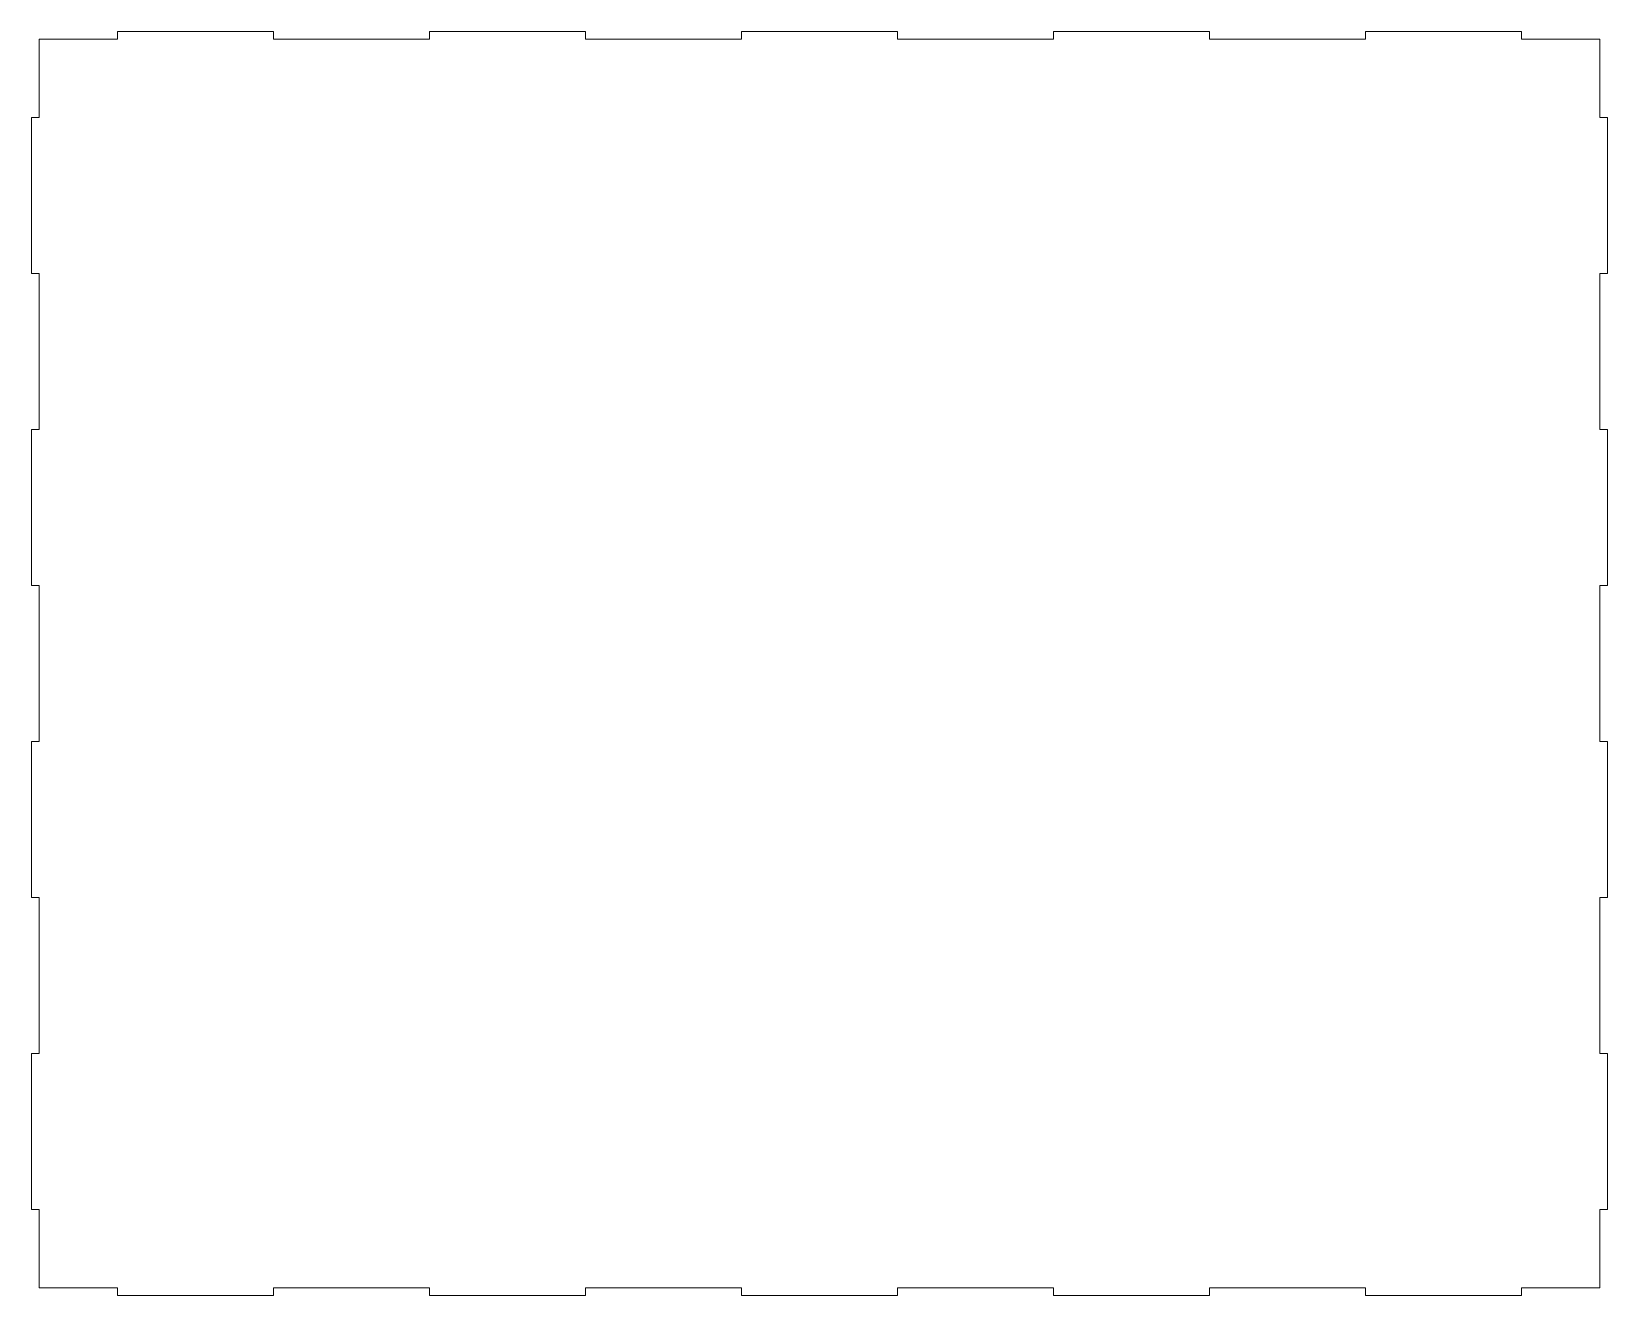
# Model space of a CAD drawing. Header units: millimetres. Extents: x -41 to 464, y -365 to 40.
import ezdxf

# ---------------------------------------------------------------- set-up
doc = ezdxf.new("R2010")
doc.units = ezdxf.units.MM

msp = doc.modelspace()

# ---------------------------------------------------------------- linework, layer by layer
at = {"color": 7, "linetype": 'Continuous', "lineweight": 15}
for p, q in [((-13.48, 37.15), (-38.48, 37.15)), ((-38.48, 37.15), (-38.48, 12.15)), ((36.52, 39.65), (-13.48, 39.65)), ((-13.48, 39.65), (-13.48, 37.15)), ((36.52, 37.15), (36.52, 39.65)), ((86.52, 37.15), (36.52, 37.15)), ((136.52, 39.65), (86.52, 39.65)), ((86.52, 39.65), (86.52, 37.15)), ((136.52, 37.15), (136.52, 39.65)), ((186.52, 37.15), (136.52, 37.15)), ((236.52, 39.65), (186.52, 39.65)), ((186.52, 39.65), (186.52, 37.15)), ((236.52, 37.15), (236.52, 39.65)), ((286.52, 37.15), (236.52, 37.15)), ((336.52, 39.65), (286.52, 39.65)), ((286.52, 39.65), (286.52, 37.15)), ((336.52, 37.15), (336.52, 39.65)), ((386.52, 37.15), (336.52, 37.15)), ((436.52, 39.65), (386.52, 39.65)), ((386.52, 39.65), (386.52, 37.15)), ((436.52, 37.15), (436.52, 39.65)), ((461.52, 37.15), (436.52, 37.15)), ((461.52, 12.15), (461.52, 37.15)), ((-38.48, 12.15), (-40.98, 12.15)), ((-40.98, 12.15), (-40.98, -37.85)), ((464.02, 12.15), (461.52, 12.15)), ((464.02, -37.85), (464.02, 12.15)), ((-40.98, -37.85), (-38.48, -37.85)), ((-38.48, -37.85), (-38.48, -87.85)), ((461.52, -87.85), (461.52, -37.85)), ((461.52, -37.85), (464.02, -37.85)), ((-38.48, -87.85), (-40.98, -87.85)), ((-40.98, -87.85), (-40.98, -137.85)), ((464.02, -87.85), (461.52, -87.85)), ((464.02, -137.85), (464.02, -87.85)), ((-40.98, -137.85), (-38.48, -137.85)), ((-38.48, -137.85), (-38.48, -187.85)), ((461.52, -187.85), (461.52, -137.85)), ((461.52, -137.85), (464.02, -137.85)), ((-38.48, -187.85), (-40.98, -187.85)), ((-40.98, -187.85), (-40.98, -237.85)), ((464.02, -187.85), (461.52, -187.85)), ((464.02, -237.85), (464.02, -187.85)), ((-40.98, -237.85), (-38.48, -237.85)), ((-38.48, -237.85), (-38.48, -287.85)), ((461.52, -287.85), (461.52, -237.85)), ((461.52, -237.85), (464.02, -237.85)), ((-38.48, -287.85), (-40.98, -287.85)), ((-40.98, -287.85), (-40.98, -337.85)), ((464.02, -287.85), (461.52, -287.85)), ((464.02, -337.85), (464.02, -287.85)), ((-40.98, -337.85), (-38.48, -337.85)), ((-38.48, -337.85), (-38.48, -362.85)), ((461.52, -362.85), (461.52, -337.85)), ((461.52, -337.85), (464.02, -337.85)), ((-38.48, -362.85), (-13.48, -362.85)), ((-13.48, -362.85), (-13.48, -365.35)), ((36.52, -365.35), (36.52, -362.85)), ((36.52, -362.85), (86.52, -362.85)), ((86.52, -362.85), (86.52, -365.35)), ((136.52, -365.35), (136.52, -362.85)), ((136.52, -362.85), (186.52, -362.85)), ((186.52, -362.85), (186.52, -365.35)), ((236.52, -365.35), (236.52, -362.85)), ((236.52, -362.85), (286.52, -362.85)), ((286.52, -362.85), (286.52, -365.35)), ((336.52, -365.35), (336.52, -362.85)), ((336.52, -362.85), (386.52, -362.85)), ((386.52, -362.85), (386.52, -365.35)), ((436.52, -365.35), (436.52, -362.85)), ((436.52, -362.85), (461.52, -362.85)), ((-13.48, -365.35), (36.52, -365.35)), ((86.52, -365.35), (136.52, -365.35)), ((186.52, -365.35), (236.52, -365.35)), ((286.52, -365.35), (336.52, -365.35)), ((386.52, -365.35), (436.52, -365.35))]:
    msp.add_line(p, q, dxfattribs=at)

doc.saveas('drawing.dxf')
